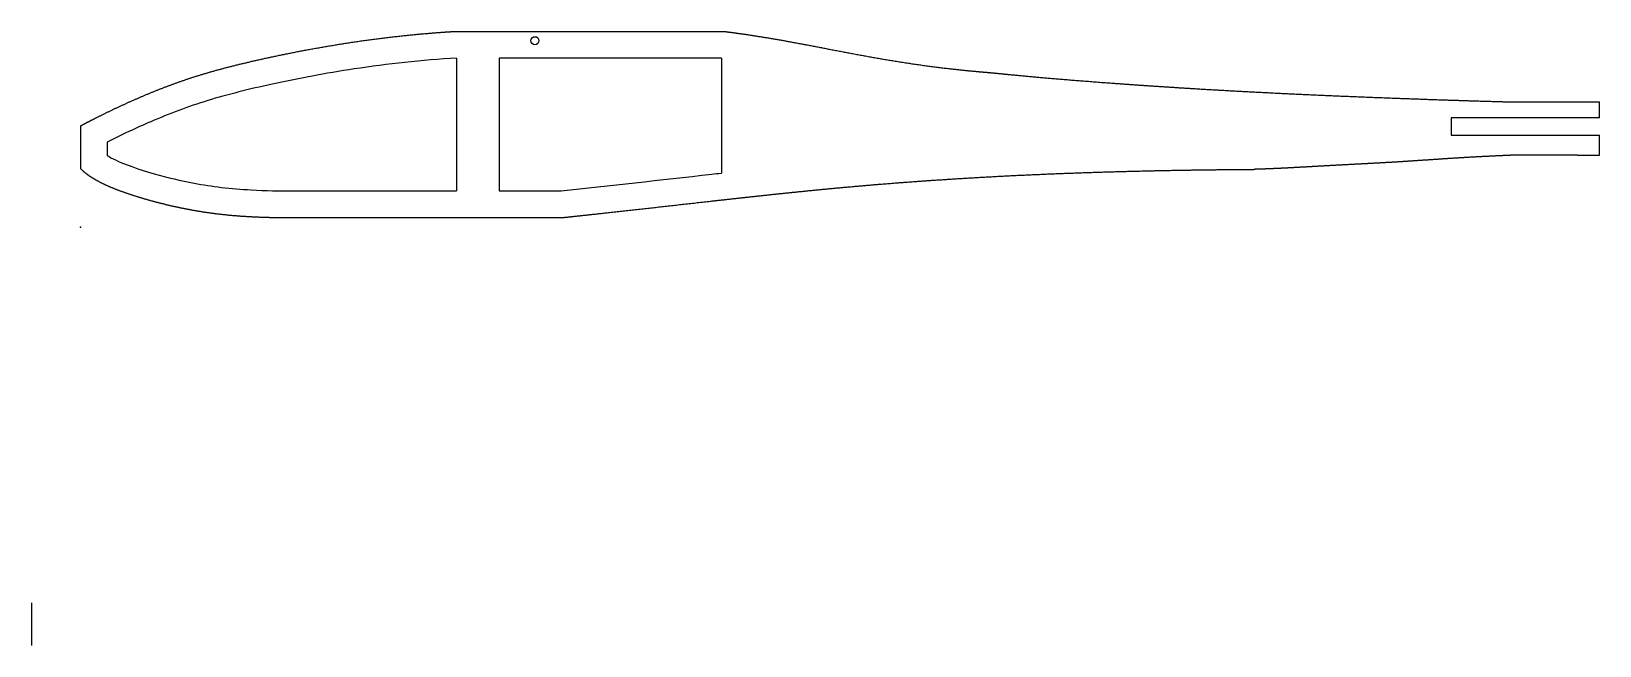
# Model space of a CAD drawing. Header units: millimetres. Extents: x -9 to 284, y -78 to 37.
import ezdxf

# ---------------------------------------------------------------- set-up
doc = ezdxf.new("R2010")
doc.units = ezdxf.units.MM
doc.layers.get('0').update_dxf_attribs({"linetype": 'CONTINUOUS'})

msp = doc.modelspace()

# ---------------------------------------------------------------- linework, layer by layer
for p, q in [((70.18, 36.67), (120.18, 36.67)), ((70.33, 31.67), (70.33, 6.81)), ((78.33, 31.67), (78.33, 6.81)), ((119.88, 31.67), (78.33, 31.67)), ((119.88, 31.67), (119.88, 10.14)), ((267.47, 23.46), (284.15, 23.46)), ((284.15, 20.46), (284.15, 23.46)), ((0, 18.98), (0, 10.98)), ((284.15, 20.46), (256.35, 20.46)), ((256.35, 20.46), (256.35, 17.26)), ((5, 15.94), (5, 13.41)), ((256.35, 17.26), (284.15, 17.26)), ((284.15, 13.46), (284.15, 17.26)), ((280, 13.46), (267.47, 13.46)), ((280, 13.46), (284.15, 13.46)), ((40.15, 6.81), (70.33, 6.81)), ((78.33, 6.81), (89.91, 6.81)), ((40.17, 1.81), (90.17, 1.81)), ((-9.2, -70.33, 24.86), (-9.2, -78.33, 24.86))]:
    msp.add_line(p, q)
msp.add_circle((85, 34.92), 0.75)
for points in [[(0, 18.98), (0.42, 19.2), (1.28, 19.65), (2.57, 20.32), (4.32, 21.2), (6.55, 22.27), (8.82, 23.32), (11.13, 24.35), (13.48, 25.33), (15.87, 26.28), (18.3, 27.17), (20.77, 28.01), (23.3, 28.8), (25.89, 29.53), (28.56, 30.23), (31.33, 30.9), (34.2, 31.55), (37.17, 32.19), (40.24, 32.81), (43.4, 33.41), (46.63, 33.97), (49.91, 34.51), (53.23, 35), (56.59, 35.44), (59.96, 35.83), (63.35, 36.17), (66.08, 36.39), (68.13, 36.54), (69.5, 36.63), (70.18, 36.67)], [(120.18, 36.67), (120.7, 36.61), (121.76, 36.48), (123.38, 36.26), (125.62, 35.93), (128.55, 35.46), (131.62, 34.93), (134.83, 34.34), (138.15, 33.7), (141.57, 33.04), (145.06, 32.38), (148.61, 31.73), (152.19, 31.12), (155.78, 30.56), (159.37, 30.06), (162.95, 29.62), (165.81, 29.32), (167.95, 29.13), (169.38, 29.01), (170.09, 28.95)], [(170.09, 28.95), (170.92, 28.87), (172.6, 28.7), (175.21, 28.44), (178.87, 28.11), (183.78, 27.68), (189.01, 27.27), (194.58, 26.85), (200.49, 26.44), (206.74, 26.04), (213.31, 25.65), (220.19, 25.28), (227.39, 24.93), (234.87, 24.59), (242.63, 24.28), (250.65, 23.99), (257.26, 23.76), (262.32, 23.61), (265.74, 23.51), (267.47, 23.46)], [(0, 18.98), (0, 18.8), (0, 18.43), (0, 17.89), (0, 17.16), (0, 16.26), (0, 15.53), (0, 14.99), (0, 14.63), (0, 14.45)], [(267.47, 13.46), (267.02, 13.44), (266.14, 13.4), (264.83, 13.34), (263.09, 13.26), (260.96, 13.15), (258.85, 13.03), (256.78, 12.9), (254.73, 12.77), (252.71, 12.63), (250.69, 12.5), (248.68, 12.36), (246.66, 12.23), (244.64, 12.11), (242.61, 12), (240.57, 11.89), (238.55, 11.78), (236.54, 11.68), (234.57, 11.57), (232.64, 11.47), (230.77, 11.36), (228.95, 11.26), (227.2, 11.16), (225.52, 11.07), (223.9, 10.99), (222.35, 10.93), (221.17, 10.88), (220.31, 10.85), (219.75, 10.84), (219.47, 10.83)], [(0, 10.98), (0.17, 10.81), (0.52, 10.47), (1.11, 9.97), (2.03, 9.33), (3.38, 8.55), (4.93, 7.8), (6.65, 7.08), (8.53, 6.4), (10.5, 5.76), (12.55, 5.15), (14.62, 4.59), (16.7, 4.08), (18.8, 3.62), (20.91, 3.21), (23.05, 2.85), (25.25, 2.55), (27.52, 2.29), (29.87, 2.09), (32.3, 1.95), (34.83, 1.85), (36.92, 1.81), (38.53, 1.8), (39.62, 1.81), (40.17, 1.81)], [(90.17, 1.81), (91.23, 1.92), (93.34, 2.15), (96.53, 2.5), (100.82, 2.97), (106.25, 3.57), (111.74, 4.19), (117.31, 4.82), (122.97, 5.45), (128.75, 6.08), (134.65, 6.69), (140.7, 7.29), (146.93, 7.85), (153.33, 8.37), (159.92, 8.84), (166.7, 9.27), (173.68, 9.65), (180.84, 9.98), (188.2, 10.25), (195.74, 10.48), (203.46, 10.65), (209.78, 10.75), (214.59, 10.8), (217.84, 10.82), (219.47, 10.83)]]:
    msp.add_open_spline(points, degree=5)
for points, knots in [([(70.33, 31.67), (63.85, 31.28), (57.43, 30.58), (51.18, 29.63), (45.84, 28.82), (40.63, 27.83), (35.87, 26.79), (31.47, 25.83), (27.51, 24.85), (23.81, 23.71), (20.1, 22.57), (16.58, 21.24), (13.13, 19.75), (10.34, 18.55), (7.62, 17.27), (5, 15.94)], [-0.9982178, -0.9982178, -0.9982178, -0.9982178, -0.766095, -0.766095, -0.766095, -0.5679971, -0.5679971, -0.5679971, -0.3846883, -0.3846883, -0.3846883, -0.2002879, -0.2002879, -0.2002879, -0.0509838, -0.0509838, -0.0509838, -0.0509838]), ([(5, 13.41), (5.42, 13.15), (5.93, 12.88), (6.51, 12.6), (8.36, 11.73), (10.99, 10.81), (13.77, 10.02), (16.22, 9.32), (18.74, 8.72), (21.27, 8.24), (24.58, 7.62), (28.03, 7.2), (31.93, 6.99), (34.49, 6.84), (37.22, 6.79), (40.13, 6.81), (40.14, 6.81), (40.15, 6.81), (40.15, 6.81)], [0.1130632, 0.1130632, 0.1130632, 0.1130632, 0.1811112, 0.1811112, 0.1811112, 0.3963003, 0.3963003, 0.3963003, 0.5865197, 0.5865197, 0.5865197, 0.83634, 0.83634, 0.83634, 1, 1, 1, 1.0003957, 1.0003957, 1.0003957, 1.0003957]), ([(89.91, 6.81), (98.99, 7.79), (108.32, 8.84), (118.06, 9.93), (118.66, 10), (119.27, 10.07), (119.88, 10.14)], [0.0025252, 0.0025252, 0.0025252, 0.0025252, 0.2613789, 0.2613789, 0.2613789, 0.2774515, 0.2774515, 0.2774515, 0.2774515])]:
    msp.add_open_spline(points, degree=3, knots=knots)
msp.add_point((0, 0))

doc.saveas('drawing.dxf')
